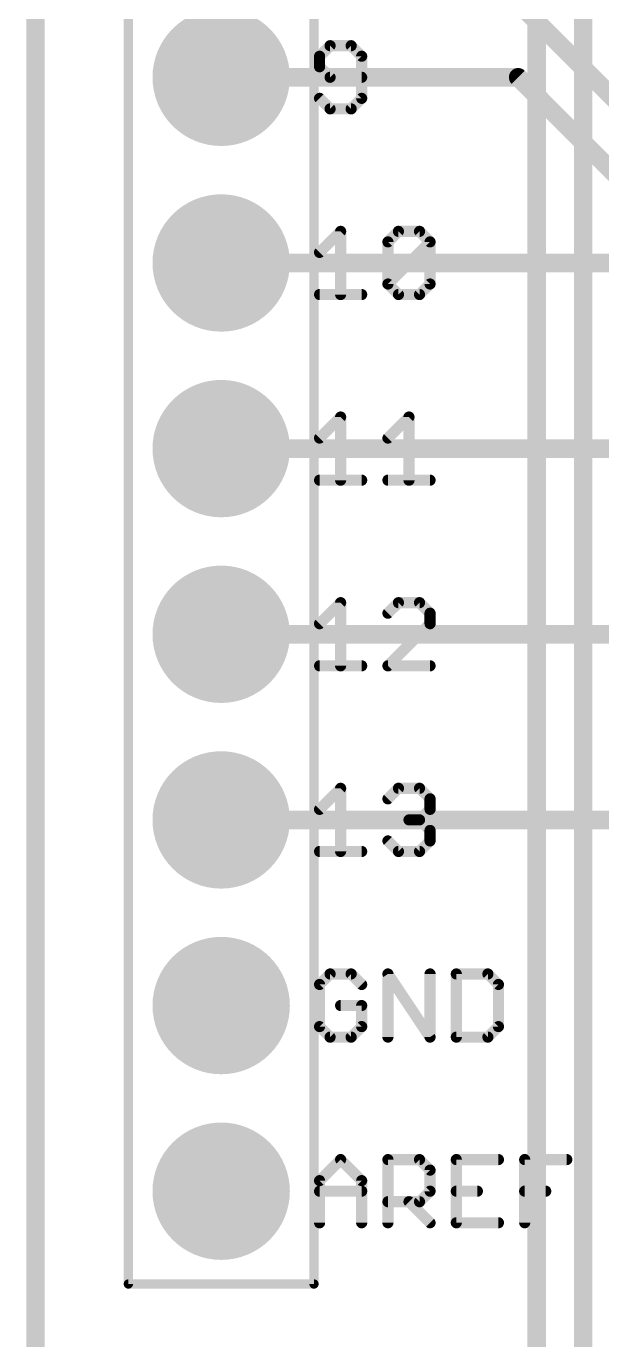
# Model space of a CAD drawing. Extents: x -0.1 to 53.5, y -15.6 to 62.5.
# Drawn here: x -0.13 to 7.75, y 13.21 to 31.18 of the extents above; entities that cross this region are included whole.
import ezdxf

# ---------------------------------------------------------------- set-up
doc = ezdxf.new("R2010")
doc.units = 0
for name, color, linetype in [('1', 12, 'CONTINUOUS'), ('16', 132, 'CONTINUOUS'), ('17', 110, 'CONTINUOUS'), ('20', 53, 'CONTINUOUS'), ('21', 41, 'CONTINUOUS'), ('51', 53, 'CONTINUOUS')]:
    doc.layers.add(name, color=color, linetype=linetype)

# ---------------------------------------------------------------- blocks, each defined once
blk = doc.blocks.new('ROUNDP')
at = {"const_width": 0.5}
blk.add_lwpolyline([(0, -0.25, 1), (0, 0.25, 1), (0, -0.25)], format="xyb", dxfattribs=at)

msp = doc.modelspace()

# ---------------------------------------------------------------- linework, layer by layer
at = {"layer": '1', "const_width": 0.254}
for points in [[(0, 2.54), (0, 55.88)], [(8.89, 29.21), (5.08, 33.02)], [(6.604, 30.48), (2.54, 30.48)], [(9.652, 27.432), (6.604, 30.48)], [(8.001, 27.94), (2.54, 27.94)], [(9.525, 25.4), (2.54, 25.4)], [(11.176, 22.86), (2.54, 22.86)], [(8.89, 20.32), (2.54, 20.32)]]:
    msp.add_lwpolyline(points, dxfattribs=at)
at = {"layer": '1', "const_width": 0.127}
for points in [[(2.54, 30.5435, 1), (2.54, 30.4165)], [(6.6489, 30.5249, 1), (6.5591, 30.4351)], [(6.604, 30.4165, 1), (6.604, 30.5435)], [(2.54, 28.0035, 1), (2.54, 27.8765)], [(2.54, 25.4635, 1), (2.54, 25.3365)], [(2.54, 22.9235, 1), (2.54, 22.7965)], [(2.54, 20.3835, 1), (2.54, 20.2565)]]:
    msp.add_lwpolyline(points, format="xyb", dxfattribs=at)
at = {"layer": '16', "const_width": 0.254}
for points in [[(0, 2.54), (0, 55.88)], [(7.493, 26.797), (7.493, 36.957)], [(6.858, 24.892), (6.858, 33.782)], [(7.493, 17.653), (7.493, 26.797)], [(6.858, 16.129), (6.858, 24.892)], [(7.493, 13.081), (7.493, 17.653)], [(6.858, 12.7), (6.858, 16.129)]]:
    msp.add_lwpolyline(points, dxfattribs=at)
at = {"layer": '16', "const_width": 0.127}
for points in [[(7.5565, 26.797, 1), (7.4295, 26.797)], [(7.4295, 26.797, 1), (7.5565, 26.797)], [(6.9215, 24.892, 1), (6.7945, 24.892)], [(6.7945, 24.892, 1), (6.9215, 24.892)], [(7.5565, 17.653, 1), (7.4295, 17.653)], [(7.4295, 17.653, 1), (7.5565, 17.653)], [(6.9215, 16.129, 1), (6.7945, 16.129)], [(6.7945, 16.129, 1), (6.9215, 16.129)]]:
    msp.add_lwpolyline(points, format="xyb", dxfattribs=at)
at = {"layer": '20', "const_width": 0.254}
msp.add_lwpolyline([(0, 2.54), (0, 55.88)], dxfattribs=at)
at = {"layer": '21', "const_width": 0.1524}
for points in [[(4.0303, 30.9125), (3.8862, 30.7685)], [(4.3184, 30.9125), (4.0303, 30.9125)], [(4.4624, 30.7685), (4.3184, 30.9125)], [(3.8862, 30.7685), (3.8862, 30.6244)], [(4.4624, 30.1923), (4.4624, 30.7685)], [(3.8862, 30.6244), (4.0303, 30.4804)], [(4.0303, 30.4804), (4.4624, 30.4804)], [(3.8862, 30.1923), (4.0303, 30.0482)], [(4.3184, 30.0482), (4.4624, 30.1923)], [(4.0303, 30.0482), (4.3184, 30.0482)], [(3.8862, 28.0844), (4.1743, 28.3725)], [(4.1743, 28.3725), (4.1743, 27.5082)], [(4.8217, 28.2285), (4.9658, 28.3725)], [(4.9658, 28.3725), (5.2539, 28.3725)], [(5.2539, 28.3725), (5.3979, 28.2285)], [(4.8217, 27.6523), (4.8217, 28.2285)], [(4.8217, 27.6523), (5.3979, 28.2285)], [(5.3979, 28.2285), (5.3979, 27.6523)], [(4.9658, 27.5082), (4.8217, 27.6523)], [(5.3979, 27.6523), (5.2539, 27.5082)], [(3.8862, 27.5082), (4.4624, 27.5082)], [(5.2539, 27.5082), (4.9658, 27.5082)], [(3.8862, 25.5444), (4.1743, 25.8325)], [(4.1743, 25.8325), (4.1743, 24.9682)], [(4.8217, 25.5444), (5.1098, 25.8325)], [(5.1098, 25.8325), (5.1098, 24.9682)], [(3.8862, 24.9682), (4.4624, 24.9682)], [(4.8217, 24.9682), (5.3979, 24.9682)], [(3.8862, 23.0044), (4.1743, 23.2925)], [(4.1743, 23.2925), (4.1743, 22.4282)], [(4.9658, 23.2925), (4.8217, 23.1485)], [(5.2539, 23.2925), (4.9658, 23.2925)], [(5.3979, 23.1485), (5.2539, 23.2925)], [(5.3979, 23.0044), (5.3979, 23.1485)], [(4.8217, 22.4282), (5.3979, 23.0044)], [(3.8862, 22.4282), (4.4624, 22.4282)], [(5.3979, 22.4282), (4.8217, 22.4282)], [(3.8862, 20.4644), (4.1743, 20.7525)], [(4.1743, 20.7525), (4.1743, 19.8882)], [(4.8217, 20.6085), (4.9658, 20.7525)], [(4.9658, 20.7525), (5.2539, 20.7525)], [(5.2539, 20.7525), (5.3979, 20.6085)], [(5.3979, 20.6085), (5.3979, 20.4644)], [(5.3979, 20.4644), (5.2539, 20.3204)], [(5.2539, 20.3204), (5.1098, 20.3204)], [(5.2539, 20.3204), (5.3979, 20.1763)], [(5.3979, 20.1763), (5.3979, 20.0323)], [(3.8862, 19.8882), (4.4624, 19.8882)], [(4.9658, 19.8882), (4.8217, 20.0323)], [(5.2539, 19.8882), (4.9658, 19.8882)], [(5.3979, 20.0323), (5.2539, 19.8882)], [(4.0303, 18.2125), (3.8862, 18.0685)], [(4.3184, 18.2125), (4.0303, 18.2125)], [(4.4624, 18.0685), (4.3184, 18.2125)], [(4.8217, 17.3482), (4.8217, 18.2125)], [(4.8217, 18.2125), (5.3979, 17.3482)], [(5.3979, 17.3482), (5.3979, 18.2125)], [(5.7572, 18.2125), (5.7572, 17.3482)], [(6.1894, 18.2125), (5.7572, 18.2125)], [(6.3335, 18.0685), (6.1894, 18.2125)], [(3.8862, 18.0685), (3.8862, 17.4923)], [(6.3335, 17.4923), (6.3335, 18.0685)], [(4.4624, 17.7804), (4.1743, 17.7804)], [(4.4624, 17.4923), (4.4624, 17.7804)], [(3.8862, 17.4923), (4.0303, 17.3482)], [(4.3184, 17.3482), (4.4624, 17.4923)], [(6.1894, 17.3482), (6.3335, 17.4923)], [(4.0303, 17.3482), (4.3184, 17.3482)], [(5.7572, 17.3482), (6.1894, 17.3482)], [(3.8862, 15.3844), (4.1743, 15.6725)], [(4.1743, 15.6725), (4.4624, 15.3844)], [(4.8217, 14.8082), (4.8217, 15.6725)], [(4.8217, 15.6725), (5.2539, 15.6725)], [(5.2539, 15.6725), (5.3979, 15.5285)], [(6.3335, 15.6725), (5.7572, 15.6725)], [(5.7572, 15.6725), (5.7572, 14.8082)], [(6.6928, 14.8082), (6.6928, 15.6725)], [(6.6928, 15.6725), (7.269, 15.6725)], [(3.8862, 14.8082), (3.8862, 15.3844)], [(4.4624, 15.3844), (4.4624, 14.8082)], [(5.3979, 15.5285), (5.3979, 15.2404)], [(3.8862, 15.2404), (4.4624, 15.2404)], [(5.3979, 15.2404), (5.2539, 15.0963)], [(5.7572, 15.2404), (6.0454, 15.2404)], [(6.6928, 15.2404), (6.9809, 15.2404)], [(5.2539, 15.0963), (4.8217, 15.0963)], [(5.1098, 15.0963), (5.3979, 14.8082)], [(5.7572, 14.8082), (6.3335, 14.8082)]]:
    msp.add_lwpolyline(points, dxfattribs=at)
at = {"layer": '21', "const_width": 0.0762}
for points in [[(4.0303, 30.9506, 1), (4.0303, 30.8744)], [(4.0572, 30.8856, 1), (4.0033, 30.9395)], [(4.3453, 30.9395, 1), (4.2914, 30.8856)], [(4.3184, 30.8744, 1), (4.3184, 30.9506)], [(3.9243, 30.7685, 1), (3.8481, 30.7685)], [(3.8593, 30.7954, 1), (3.9131, 30.7415)], [(4.5005, 30.7685, 1), (4.4243, 30.7685)], [(4.4355, 30.7415, 1), (4.4894, 30.7954)], [(3.9131, 30.6514, 1), (3.8593, 30.5975)], [(3.8481, 30.6244, 1), (3.9243, 30.6244)], [(4.0303, 30.5185, 1), (4.0303, 30.4423)], [(4.4624, 30.4423, 1), (4.4624, 30.5185)], [(4.0033, 30.4534, 1), (4.0572, 30.5073)], [(3.9131, 30.2192, 1), (3.8593, 30.1653)], [(4.4243, 30.1923, 1), (4.5005, 30.1923)], [(4.4894, 30.1653, 1), (4.4355, 30.2192)], [(4.0303, 30.0863, 1), (4.0303, 30.0101)], [(4.0033, 30.0213, 1), (4.0572, 30.0751)], [(4.2914, 30.0751, 1), (4.3453, 30.0213)], [(4.3184, 30.0101, 1), (4.3184, 30.0863)], [(4.2124, 28.3725, 1), (4.1362, 28.3725)], [(4.2013, 28.3456, 1), (4.1474, 28.3995)], [(4.9658, 28.4106, 1), (4.9658, 28.3344)], [(4.9927, 28.3456, 1), (4.9388, 28.3995)], [(5.2808, 28.3995, 1), (5.2269, 28.3456)], [(5.2539, 28.3344, 1), (5.2539, 28.4106)], [(4.8598, 28.2285, 1), (4.7836, 28.2285)], [(4.7948, 28.2554, 1), (4.8487, 28.2015)], [(5.436, 28.2285, 1), (5.3598, 28.2285)], [(5.4249, 28.2015, 1), (5.371, 28.2554)], [(5.371, 28.2015, 1), (5.4249, 28.2554)], [(3.8593, 28.1114, 1), (3.9131, 28.0575)], [(4.8487, 27.6792, 1), (4.7948, 27.6253)], [(4.7948, 27.6792, 1), (4.8487, 27.6253)], [(4.7836, 27.6523, 1), (4.8598, 27.6523)], [(5.3598, 27.6523, 1), (5.436, 27.6523)], [(5.4249, 27.6253, 1), (5.371, 27.6792)], [(3.8862, 27.5463, 1), (3.8862, 27.4701)], [(4.1362, 27.5082, 1), (4.2124, 27.5082)], [(4.4624, 27.4701, 1), (4.4624, 27.5463)], [(4.9658, 27.5463, 1), (4.9658, 27.4701)], [(4.9388, 27.4813, 1), (4.9927, 27.5351)], [(5.2269, 27.5351, 1), (5.2808, 27.4813)], [(5.2539, 27.4701, 1), (5.2539, 27.5463)], [(4.2124, 25.8325, 1), (4.1362, 25.8325)], [(4.2013, 25.8056, 1), (4.1474, 25.8595)], [(5.1479, 25.8325, 1), (5.0717, 25.8325)], [(5.1368, 25.8056, 1), (5.0829, 25.8595)], [(3.8593, 25.5714, 1), (3.9131, 25.5175)], [(4.7948, 25.5714, 1), (4.8487, 25.5175)], [(3.8862, 25.0063, 1), (3.8862, 24.9301)], [(4.1362, 24.9682, 1), (4.2124, 24.9682)], [(4.4624, 24.9301, 1), (4.4624, 25.0063)], [(4.8217, 25.0063, 1), (4.8217, 24.9301)], [(5.0717, 24.9682, 1), (5.1479, 24.9682)], [(5.3979, 24.9301, 1), (5.3979, 25.0063)], [(4.2124, 23.2925, 1), (4.1362, 23.2925)], [(4.2013, 23.2656, 1), (4.1474, 23.3195)], [(4.9658, 23.3306, 1), (4.9658, 23.2544)], [(4.9927, 23.2656, 1), (4.9388, 23.3195)], [(5.2808, 23.3195, 1), (5.2269, 23.2656)], [(5.2539, 23.2544, 1), (5.2539, 23.3306)], [(4.7948, 23.1754, 1), (4.8487, 23.1215)], [(5.436, 23.1485, 1), (5.3598, 23.1485)], [(5.371, 23.1215, 1), (5.4249, 23.1754)], [(3.8593, 23.0314, 1), (3.9131, 22.9775)], [(5.3598, 23.0044, 1), (5.436, 23.0044)], [(5.4249, 22.9775, 1), (5.371, 23.0314)], [(3.8862, 22.4663, 1), (3.8862, 22.3901)], [(4.1362, 22.4282, 1), (4.2124, 22.4282)], [(4.4624, 22.3901, 1), (4.4624, 22.4663)], [(4.8217, 22.4663, 1), (4.8217, 22.3901)], [(4.7948, 22.4551, 1), (4.8487, 22.4013)], [(5.3979, 22.3901, 1), (5.3979, 22.4663)], [(4.2124, 20.7525, 1), (4.1362, 20.7525)], [(4.2013, 20.7256, 1), (4.1474, 20.7795)], [(4.7948, 20.6354, 1), (4.8487, 20.5815)], [(4.9658, 20.7906, 1), (4.9658, 20.7144)], [(4.9927, 20.7256, 1), (4.9388, 20.7795)], [(5.2808, 20.7795, 1), (5.2269, 20.7256)], [(5.2539, 20.7144, 1), (5.2539, 20.7906)], [(5.436, 20.6085, 1), (5.3598, 20.6085)], [(5.371, 20.5815, 1), (5.4249, 20.6354)], [(3.8593, 20.4914, 1), (3.9131, 20.4375)], [(5.3598, 20.4644, 1), (5.436, 20.4644)], [(5.4249, 20.4375, 1), (5.371, 20.4914)], [(5.1098, 20.3585, 1), (5.1098, 20.2823)], [(5.2808, 20.3473, 1), (5.2269, 20.2934)], [(5.2269, 20.3473, 1), (5.2808, 20.2934)], [(5.2539, 20.2823, 1), (5.2539, 20.3585)], [(5.436, 20.1763, 1), (5.3598, 20.1763)], [(5.371, 20.1494, 1), (5.4249, 20.2033)], [(3.8862, 19.9263, 1), (3.8862, 19.8501)], [(4.4624, 19.8501, 1), (4.4624, 19.9263)], [(4.8487, 20.0592, 1), (4.7948, 20.0053)], [(4.9658, 19.9263, 1), (4.9658, 19.8501)], [(4.9388, 19.8613, 1), (4.9927, 19.9151)], [(5.2269, 19.9151, 1), (5.2808, 19.8613)], [(5.2539, 19.8501, 1), (5.2539, 19.9263)], [(5.3598, 20.0323, 1), (5.436, 20.0323)], [(5.4249, 20.0053, 1), (5.371, 20.0592)], [(4.1362, 19.8882, 1), (4.2124, 19.8882)], [(4.0303, 18.2506, 1), (4.0303, 18.1744)], [(4.0572, 18.1856, 1), (4.0033, 18.2395)], [(4.3453, 18.2395, 1), (4.2914, 18.1856)], [(4.3184, 18.1744, 1), (4.3184, 18.2506)], [(4.8534, 18.2337, 1), (4.79, 18.1914)], [(4.8598, 18.2125, 1), (4.7836, 18.2125)], [(5.436, 18.2125, 1), (5.3598, 18.2125)], [(5.7953, 18.2125, 1), (5.7191, 18.2125)], [(5.7572, 18.2506, 1), (5.7572, 18.1744)], [(6.2163, 18.2395, 1), (6.1625, 18.1856)], [(6.1894, 18.1744, 1), (6.1894, 18.2506)], [(3.9243, 18.0685, 1), (3.8481, 18.0685)], [(3.8593, 18.0954, 1), (3.9131, 18.0415)], [(4.4355, 18.0415, 1), (4.4894, 18.0954)], [(6.3716, 18.0685, 1), (6.2954, 18.0685)], [(6.3065, 18.0415, 1), (6.3604, 18.0954)], [(4.1743, 17.8185, 1), (4.1743, 17.7423)], [(4.5005, 17.7804, 1), (4.4243, 17.7804)], [(4.4624, 17.7423, 1), (4.4624, 17.8185)], [(3.9131, 17.5192, 1), (3.8593, 17.4653)], [(3.8481, 17.4923, 1), (3.9243, 17.4923)], [(4.4243, 17.4923, 1), (4.5005, 17.4923)], [(4.4894, 17.4653, 1), (4.4355, 17.5192)], [(6.2954, 17.4923, 1), (6.3716, 17.4923)], [(6.3604, 17.4653, 1), (6.3065, 17.5192)], [(4.0303, 17.3863, 1), (4.0303, 17.3101)], [(4.0033, 17.3213, 1), (4.0572, 17.3751)], [(4.2914, 17.3751, 1), (4.3453, 17.3213)], [(4.3184, 17.3101, 1), (4.3184, 17.3863)], [(4.7836, 17.3482, 1), (4.8598, 17.3482)], [(5.3598, 17.3482, 1), (5.436, 17.3482)], [(5.3662, 17.3271, 1), (5.4296, 17.3693)], [(5.7572, 17.3863, 1), (5.7572, 17.3101)], [(5.7191, 17.3482, 1), (5.7953, 17.3482)], [(6.1625, 17.3751, 1), (6.2163, 17.3213)], [(6.1894, 17.3101, 1), (6.1894, 17.3863)], [(4.2013, 15.6995, 1), (4.1474, 15.6456)], [(4.2013, 15.6456, 1), (4.1474, 15.6995)], [(4.8598, 15.6725, 1), (4.7836, 15.6725)], [(4.8217, 15.7106, 1), (4.8217, 15.6344)], [(5.2808, 15.6995, 1), (5.2269, 15.6456)], [(5.2539, 15.6344, 1), (5.2539, 15.7106)], [(5.7572, 15.7106, 1), (5.7572, 15.6344)], [(5.7953, 15.6725, 1), (5.7191, 15.6725)], [(6.3335, 15.6344, 1), (6.3335, 15.7106)], [(6.7309, 15.6725, 1), (6.6547, 15.6725)], [(6.6928, 15.7106, 1), (6.6928, 15.6344)], [(7.269, 15.6344, 1), (7.269, 15.7106)], [(3.9243, 15.3844, 1), (3.8481, 15.3844)], [(4.5005, 15.3844, 1), (4.4243, 15.3844)], [(5.436, 15.5285, 1), (5.3598, 15.5285)], [(5.371, 15.5015, 1), (5.4249, 15.5554)], [(3.8593, 15.4114, 1), (3.9131, 15.3575)], [(3.8862, 15.2785, 1), (3.8862, 15.2023)], [(4.4355, 15.3575, 1), (4.4894, 15.4114)], [(4.4624, 15.2023, 1), (4.4624, 15.2785)], [(5.3598, 15.2404, 1), (5.436, 15.2404)], [(5.4249, 15.2134, 1), (5.371, 15.2673)], [(5.7572, 15.2785, 1), (5.7572, 15.2023)], [(6.0454, 15.2023, 1), (6.0454, 15.2785)], [(6.6928, 15.2785, 1), (6.6928, 15.2023)], [(6.9809, 15.2023, 1), (6.9809, 15.2785)], [(4.8217, 15.1344, 1), (4.8217, 15.0582)], [(5.1368, 15.1233, 1), (5.0829, 15.0694)], [(5.2269, 15.1233, 1), (5.2808, 15.0694)], [(5.2539, 15.0582, 1), (5.2539, 15.1344)], [(3.8481, 14.8082, 1), (3.9243, 14.8082)], [(4.4243, 14.8082, 1), (4.5005, 14.8082)], [(4.7836, 14.8082, 1), (4.8598, 14.8082)], [(5.371, 14.7813, 1), (5.4249, 14.8351)], [(5.7572, 14.8463, 1), (5.7572, 14.7701)], [(5.7191, 14.8082, 1), (5.7953, 14.8082)], [(6.3335, 14.7701, 1), (6.3335, 14.8463)], [(6.6547, 14.8082, 1), (6.7309, 14.8082)]]:
    msp.add_lwpolyline(points, format="xyb", dxfattribs=at)
at = {"layer": '51'}
for points, const_width in [([(0, 55.88), (0, 2.54)], 0.254), ([(1.27, 13.97), (1.27, 34.29)], 0.127), ([(3.81, 34.29), (3.81, 13.97)], 0.127), ([(3.81, 13.97), (1.27, 13.97)], 0.127)]:
    msp.add_lwpolyline(points, dxfattribs=dict(at, const_width=const_width))
at = {"layer": '51', "const_width": 0.0635}
for points in [[(1.27, 14.0018, 1), (1.27, 13.9383)], [(3.81, 13.9383, 1), (3.81, 14.0018)], [(1.2383, 13.97, 1), (1.3017, 13.97)], [(3.7782, 13.97, 1), (3.8418, 13.97)]]:
    msp.add_lwpolyline(points, format="xyb", dxfattribs=at)

# ---------------------------------------------------------------- block references
at = {"layer": '17', "xscale": 1.8796, "yscale": 1.8796, "rotation": 90}
for p in [(2.54, 30.48), (2.54, 30.48), (2.54, 27.94), (2.54, 27.94), (2.54, 25.4), (2.54, 25.4), (2.54, 22.86), (2.54, 22.86), (2.54, 20.32), (2.54, 20.32), (2.54, 17.78), (2.54, 17.78), (2.54, 15.24), (2.54, 15.24)]:
    msp.add_blockref('ROUNDP', p, dxfattribs=at)

doc.saveas('drawing.dxf')
